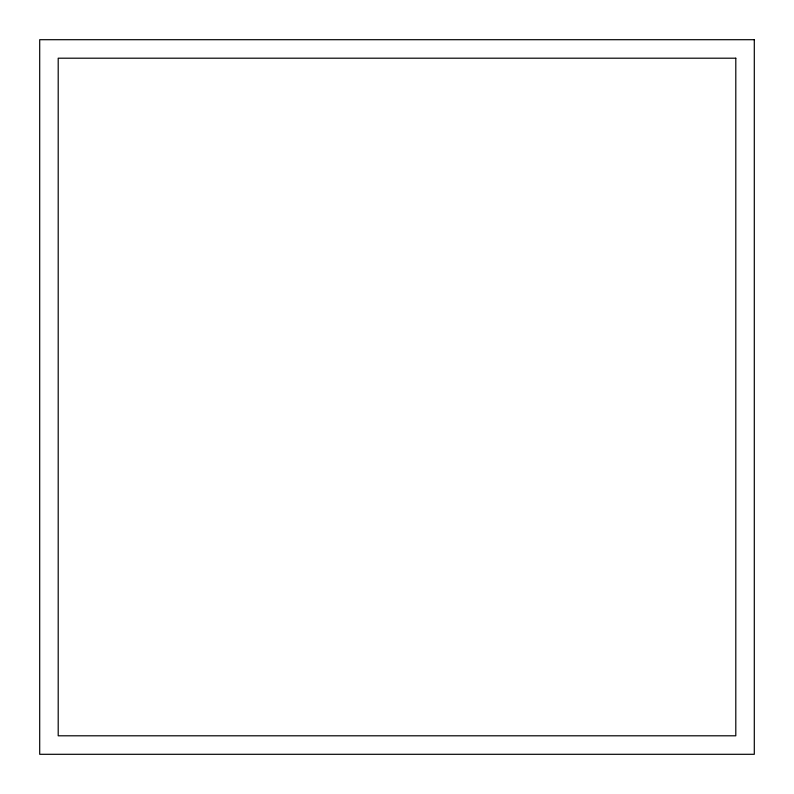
<?xml version="1.0" encoding="UTF-8"?>
<svg xmlns="http://www.w3.org/2000/svg" width="794" height="794" viewBox="0 0 794 794"><rect width="100%" height="100%" fill="white"/><g stroke="black" fill="none" stroke-linecap="round" stroke-linejoin="round"><path stroke-width="1.19" d="M754.3 39.7L39.7 39.7L39.7 754.3L754.3 754.3L754.3 39.7M735.8 58.2L58.2 58.2L58.2 735.8L735.8 735.8L735.8 58.2"/></g></svg>
